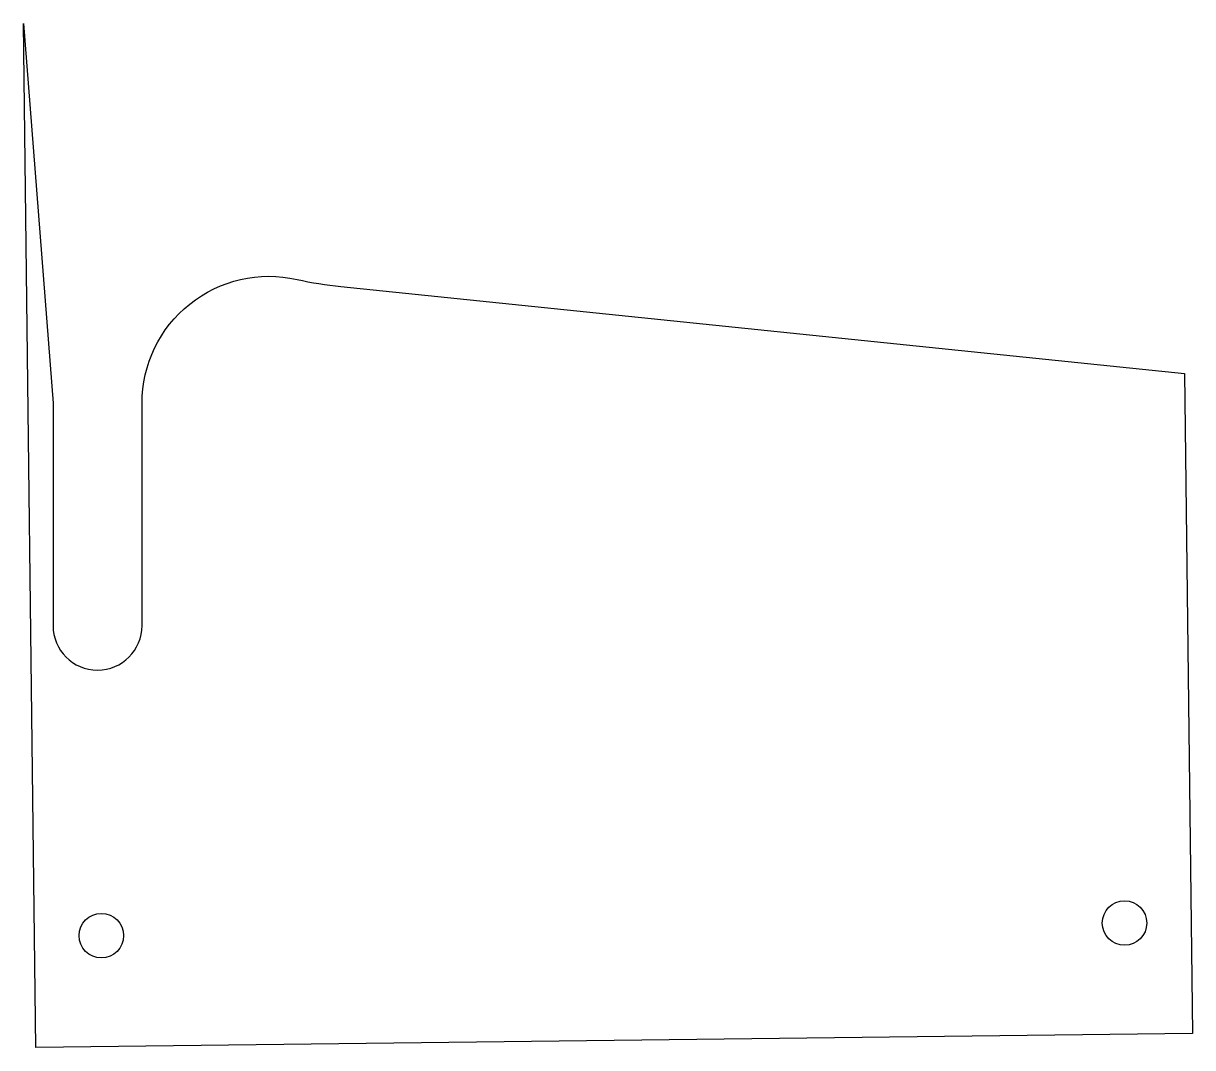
# Model space of a CAD drawing. Header units: millimetres. Extents: x 157.7 to 210.3, y 49.8 to 95.8.
import ezdxf

# ---------------------------------------------------------------- set-up
doc = ezdxf.new("R2010")
doc.units = ezdxf.units.MM
doc.layers.get('0').update_dxf_attribs({"linetype": 'CONTINUOUS'})

msp = doc.modelspace()

# ---------------------------------------------------------------- linework, layer by layer
msp.add_lwpolyline([(163.059, 78.755, -0.48098), (170.028, 84.323, 0.030001), (172, 84), (209.924, 80.099), (210.289, 50.414), (158.293, 49.775), (157.726, 95.837), (159.059, 78.755), (159.059, 68.755, 1), (163.059, 68.755)], format="xyb", close=True)
for centre in [(207.228, 55.377), (161.231, 54.811)]:
    msp.add_circle(centre, 1)

doc.saveas('drawing.dxf')
